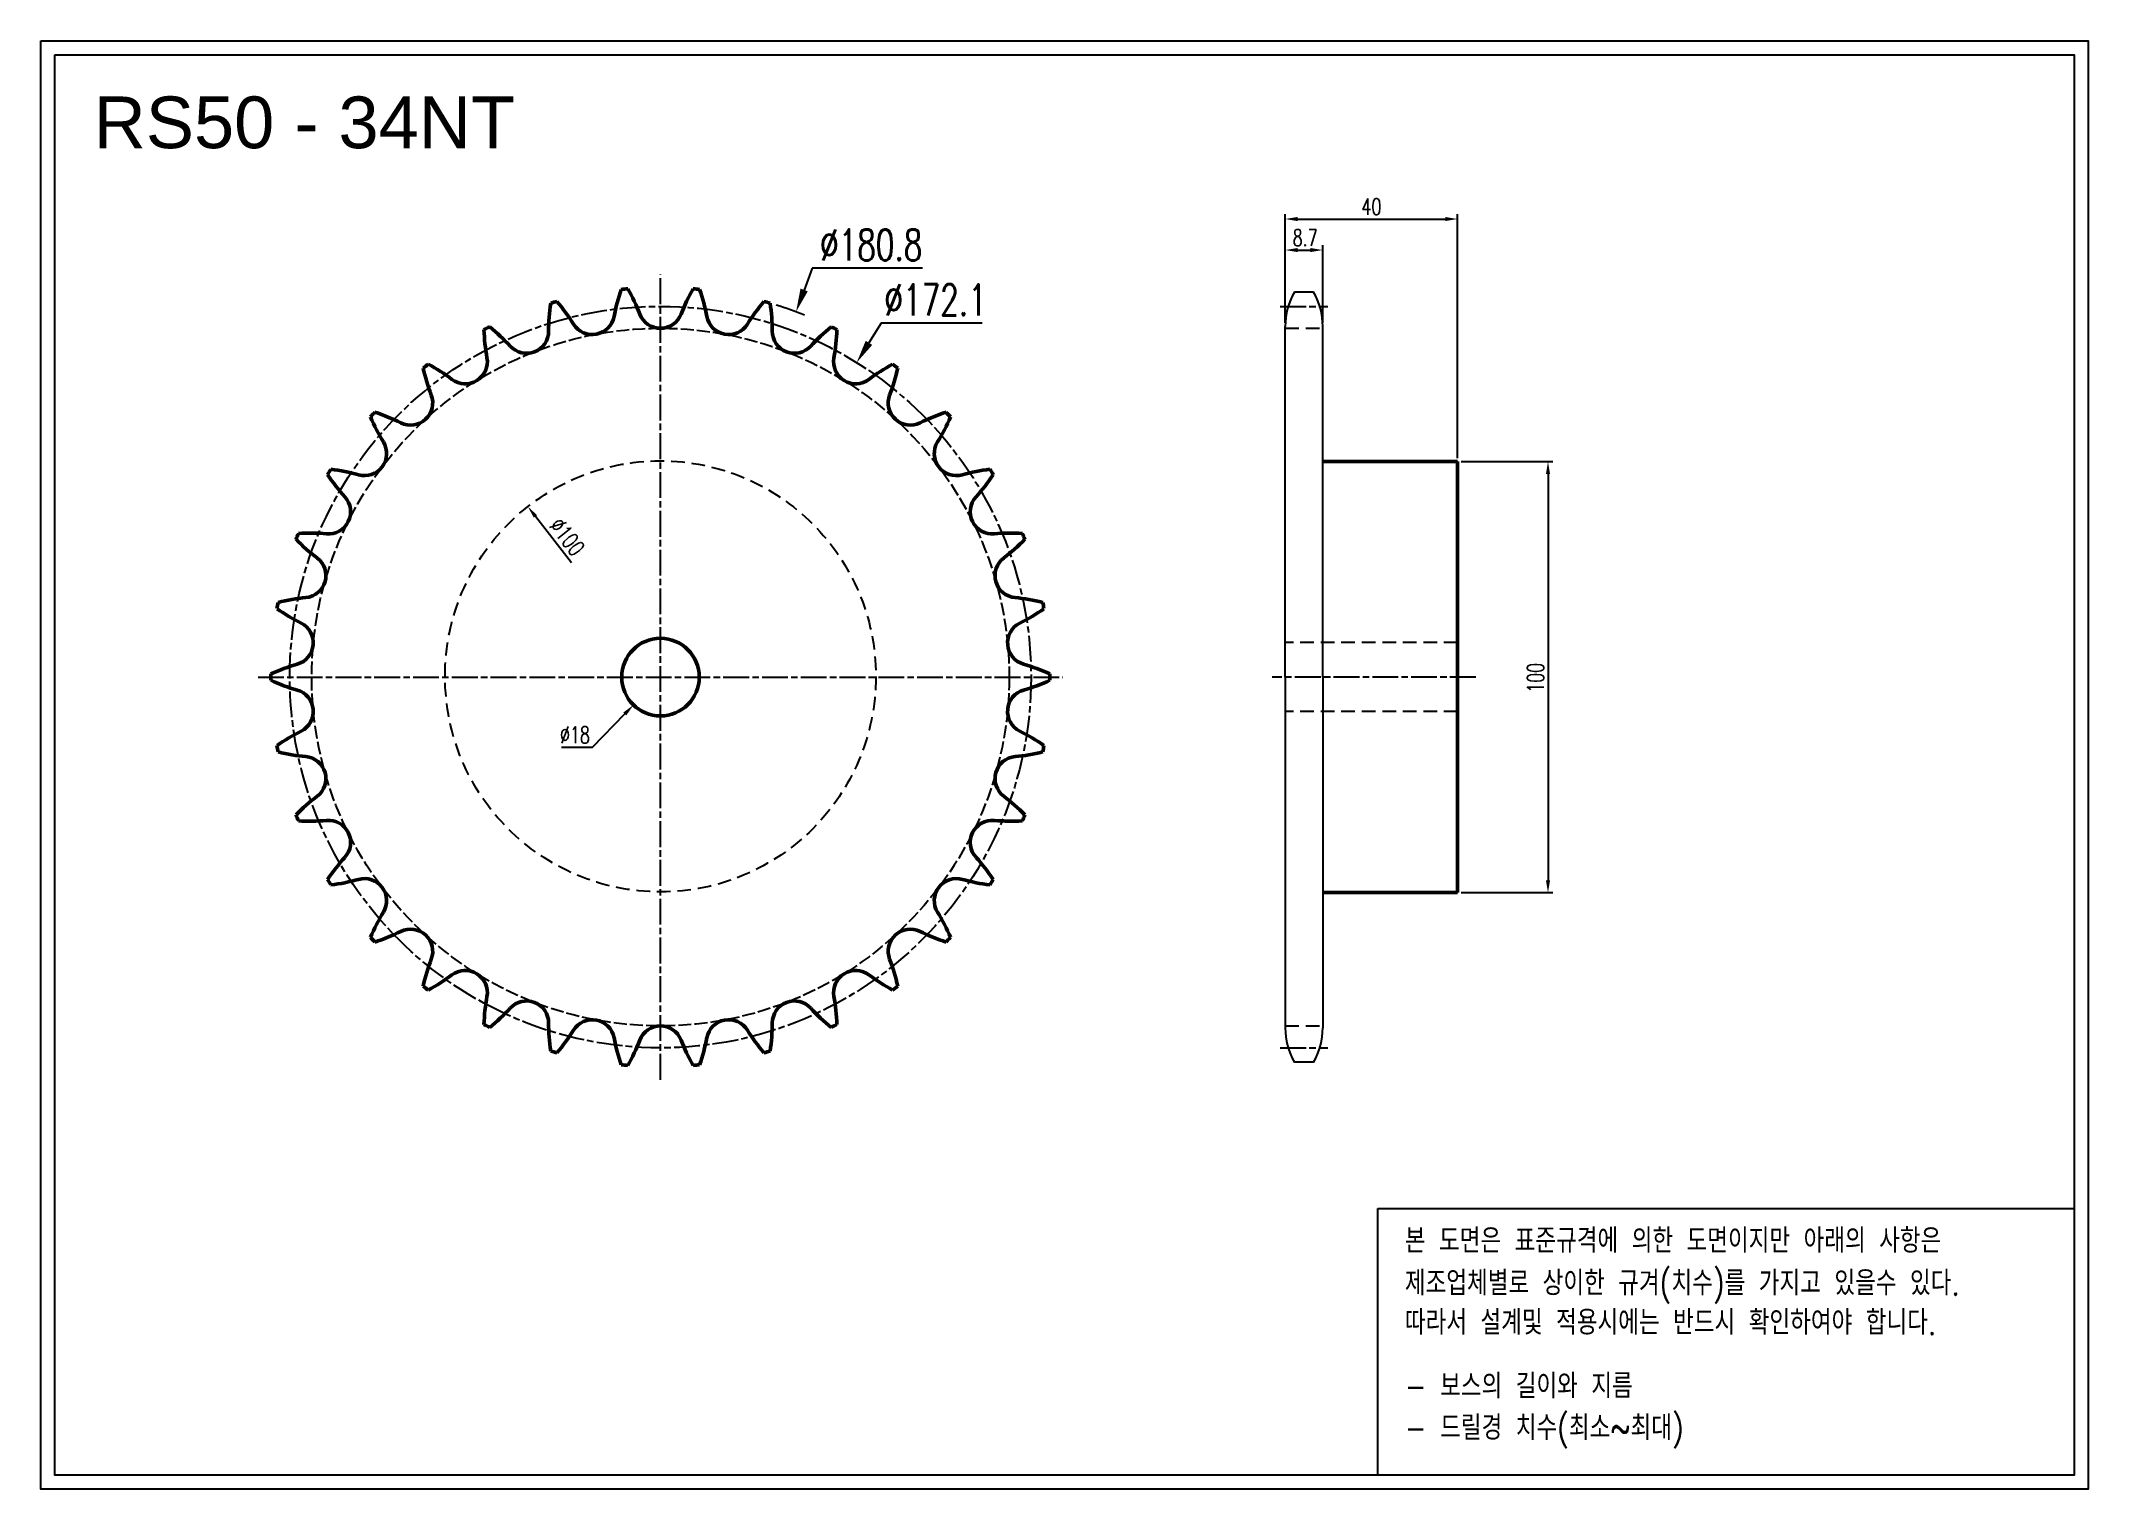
# Model space of a CAD drawing. Header units: millimetres. Extents: x 2631 to 3106, y 1098 to 1434.
import ezdxf

# ---------------------------------------------------------------- set-up
doc = ezdxf.new("R2010")
doc.units = ezdxf.units.MM
for name, pattern in [('AM_ISO02W050', [7.5, 6, -1.5]), ('AM_ISO02W050x2', [3.75, 3, -0.75]), ('AM_ISO08W050', [18, 12, -1.5, 3, -1.5]), ('AM_ISO08W050x2', [9, 6, -0.75, 1.5, -0.75]), ('HIDDEN', [9.525, 6.35, -3.175])]:
    doc.linetypes.add(name, pattern=pattern)
for name, color, linetype, lineweight in [('20', 7, 'Continuous', 50), ('21', 6, 'AM_ISO02W050', 25), ('22', 30, 'AM_ISO08W050', 25), ('VIS', 7, 'Continuous', 50)]:
    doc.layers.add(name, color=color, linetype=linetype, lineweight=lineweight)
doc.layers.add('HL', color=2, linetype='HIDDEN')
doc.layers.add('S-DIM', color=7, linetype='Continuous')
doc.styles.add('HAN', font='ROMANS.shx', dxfattribs={"width": 0.7, "bigfont": 'whgtxt.shx'})
doc.styles.add('HSG', font='SIMPLEX.shx', dxfattribs={"width": 0.7, "bigfont": 'HSG.shx'})
doc.styles.get("Standard").update_dxf_attribs({"font": 'arial.ttf'})
doc.dimstyles.new('APP16', dxfattribs={"dimscale": 3, "dimtxt": 2.4, "dimasz": 1.8, "dimexe": 0.7, "dimexo": 0.5, "dimgap": 0.6, "dimtad": 1, "dimtoh": 1, "dimdec": 1, "dimrnd": 0.01, "dimzin": 9, "dimdsep": 46, "dimtxsty": 'HSG', "dimcen": 0, "dimclrd": 1, "dimclre": 1, "dimclrt": 256, "dimazin": 2, "dimtp": 1, "dimtm": 1, "dimtfac": 0.5, "dimtdec": 1, "dimtofl": 0, "dimtmove": 0, "dimatfit": 3, "dimfxl": 0, "dimtvp": 1, "dimtolj": 2, "dimlwd": -1, "dimlwe": -1, "dimarcsym": 0})
doc.dimstyles.new('APP4', dxfattribs={"dimscale": 1.6, "dimtxt": 2.4, "dimasz": 1.8, "dimexe": 0.7, "dimexo": 0.5, "dimgap": 0.6, "dimtad": 1, "dimtoh": 1, "dimdec": 1, "dimrnd": 0.01, "dimzin": 9, "dimdsep": 46, "dimtxsty": 'HSG', "dimcen": 0, "dimclrd": 1, "dimclre": 1, "dimclrt": 256, "dimazin": 2, "dimtp": 1, "dimtm": 1, "dimtfac": 0.5, "dimtdec": 1, "dimtofl": 0, "dimtmove": 0, "dimatfit": 3, "dimfxl": 0, "dimtvp": 1, "dimtolj": 2, "dimlwd": -1, "dimlwe": -1, "dimarcsym": 0})

# ---------------------------------------------------------------- blocks, each defined once
blk = doc.blocks.new('*D1')
at = {"layer": 'Defpoints', "color": 0, "transparency": 16777216}
for p in [(2805.99, 1370.86), (2743.04, 1201.33)]:
    blk.add_point(p, dxfattribs=at)
at = {"layer": 'S-DIM', "color": 1, "transparency": 16777216}
for p, q in [((2809.75, 1380.99), (2807.87, 1375.92)), ((2835.31, 1380.99), (2809.75, 1380.99))]:
    blk.add_line(p, q, dxfattribs=at)
blk.add_arc((2774.51, 1286.1), 90.42, 68.2983, 72.6948, dxfattribs=at)
blk.add_solid([(2807.02, 1376.24), (2808.71, 1375.61), (2805.99, 1370.86)], dxfattribs=at)
at = {"layer": 'S-DIM', "transparency": 16777216, "insert": (2823.43, 1386.39), "char_height": 7.2, "attachment_point": 5, "style": 'HSG'}
blk.add_mtext('\\A2;∅180.8', dxfattribs=at)
blk = doc.blocks.new('*D2')
at = {"layer": 'Defpoints', "color": 0, "transparency": 16777216}
for p in [(2820.06, 1359.08), (2728.97, 1213.12)]:
    blk.add_point(p, dxfattribs=at)
at = {"layer": 'S-DIM', "color": 1, "transparency": 16777216}
for p, q in [((2825.77, 1368.24), (2822.92, 1363.66)), ((2849.17, 1368.24), (2825.77, 1368.24))]:
    blk.add_line(p, q, dxfattribs=at)
blk.add_solid([(2822.15, 1364.13), (2823.68, 1363.18), (2820.06, 1359.08)], dxfattribs=at)
at = {"layer": 'S-DIM', "transparency": 16777216, "insert": (2838.37, 1373.64), "char_height": 7.2, "attachment_point": 5, "style": 'HSG'}
blk.add_mtext('\\A2;∅172.1', dxfattribs=at)
blk = doc.blocks.new('*D3')
at = {"layer": 'Defpoints', "color": 0, "transparency": 16777216}
for p in [(2780.77, 1292.56), (2768.25, 1279.63)]:
    blk.add_point(p, dxfattribs=at)
at = {"layer": 'S-DIM', "color": 1, "transparency": 16777216}
for p, q in [((2758.76, 1269.82), (2766.25, 1277.56)), ((2751.52, 1269.82), (2758.76, 1269.82))]:
    blk.add_line(p, q, dxfattribs=at)
blk.add_solid([(2765.9, 1277.89), (2766.59, 1277.23), (2768.25, 1279.63)], dxfattribs=at)
at = {"layer": 'S-DIM', "transparency": 16777216, "insert": (2754.66, 1272.7), "char_height": 3.84, "attachment_point": 5, "style": 'HSG'}
blk.add_mtext('\\A2;∅18', dxfattribs=at)
blk = doc.blocks.new('*D4')
at = {"layer": 'Defpoints', "color": 0, "transparency": 16777216}
for p in [(2743.72, 1325.66), (2805.3, 1246.87)]:
    blk.add_point(p, dxfattribs=at)
at = {"layer": 'S-DIM', "color": 1, "transparency": 16777216}
blk.add_line((2753.89, 1312.65), (2745.49, 1323.39), dxfattribs=at)
blk.add_solid([(2745.87, 1323.69), (2745.12, 1323.1), (2743.72, 1325.66)], dxfattribs=at)
at = {"layer": 'S-DIM', "transparency": 16777216, "insert": (2752.85, 1318.66), "char_height": 3.84, "attachment_point": 5, "rotation": 308.0109, "style": 'HSG'}
blk.add_mtext('\\A2;∅100', dxfattribs=at)
blk = doc.blocks.new('*D5')
at = {"layer": 'Defpoints', "color": 0, "transparency": 16777216}
for p in [(2928.25, 1385.19), (2919.55, 1367.49), (2928.25, 1367.49)]:
    blk.add_point(p, dxfattribs=at)
at = {"layer": 'S-DIM', "color": 1, "transparency": 16777216}
for p, q in [((2919.55, 1368.29), (2919.55, 1386.31)), ((2922.43, 1385.19), (2925.37, 1385.19)), ((2928.25, 1368.29), (2928.25, 1386.31))]:
    blk.add_line(p, q, dxfattribs=at)
for points in [[(2922.43, 1385.67), (2922.43, 1384.71), (2919.55, 1385.19)], [(2925.37, 1385.67), (2925.37, 1384.71), (2928.25, 1385.19)]]:
    blk.add_solid(points, dxfattribs=at)
at = {"layer": 'S-DIM', "transparency": 16777216, "insert": (2924.16, 1388.07), "char_height": 3.84, "attachment_point": 5, "style": 'HSG'}
blk.add_mtext('\\A2;8.7', dxfattribs=at)
blk = doc.blocks.new('*D6')
at = {"layer": 'Defpoints', "color": 0, "transparency": 16777216}
for p in [(2959.55, 1392.39), (2919.55, 1367.49), (2959.55, 1336.1)]:
    blk.add_point(p, dxfattribs=at)
at = {"layer": 'S-DIM', "color": 1, "transparency": 16777216}
for p, q in [((2919.55, 1368.29), (2919.55, 1393.51)), ((2922.43, 1392.39), (2956.67, 1392.39)), ((2959.55, 1336.9), (2959.55, 1393.51))]:
    blk.add_line(p, q, dxfattribs=at)
for points in [[(2922.43, 1392.87), (2922.43, 1391.91), (2919.55, 1392.39)], [(2956.67, 1392.87), (2956.67, 1391.91), (2959.55, 1392.39)]]:
    blk.add_solid(points, dxfattribs=at)
at = {"layer": 'S-DIM', "transparency": 16777216, "insert": (2939.55, 1395.27), "char_height": 3.84, "attachment_point": 5, "style": 'HSG'}
blk.add_mtext('\\A2;40', dxfattribs=at)
blk = doc.blocks.new('*D7')
at = {"layer": 'Defpoints', "color": 0, "transparency": 16777216}
for p in [(2959.55, 1336.1), (2959.55, 1236.1), (2980.54, 1236.1)]:
    blk.add_point(p, dxfattribs=at)
at = {"layer": 'S-DIM', "color": 1, "transparency": 16777216}
for p, q in [((2960.35, 1336.1), (2981.66, 1336.1)), ((2980.54, 1333.22), (2980.54, 1238.98)), ((2960.35, 1236.1), (2981.66, 1236.1))]:
    blk.add_line(p, q, dxfattribs=at)
for points in [[(2980.06, 1333.22), (2981.02, 1333.22), (2980.54, 1336.1)], [(2980.06, 1238.98), (2981.02, 1238.98), (2980.54, 1236.1)]]:
    blk.add_solid(points, dxfattribs=at)
at = {"layer": 'S-DIM', "transparency": 16777216, "insert": (2977.66, 1285.93), "char_height": 3.84, "attachment_point": 5, "rotation": 90, "style": 'HSG'}
blk.add_mtext('\\A2;100', dxfattribs=at)

msp = doc.modelspace()

# ---------------------------------------------------------------- linework, layer by layer
for p, q in [((2926.12, 1375.43), (2921.68, 1375.43)), ((2919.55, 1286.1), (2919.55, 1367.49)), ((2928.25, 1286.1), (2928.25, 1367.49)), ((2919.55, 1286.1), (2919.55, 1204.7)), ((2928.25, 1286.1), (2928.25, 1204.7)), ((2926.12, 1196.76), (2921.68, 1196.76))]:
    msp.add_line(p, q)
for points in [[(2630.7, 1433.71), (3105.9, 1433.71), (3105.9, 1097.71), (2630.7, 1097.71)], [(2633.9, 1430.51), (3102.7, 1430.51), (3102.7, 1100.91), (2633.9, 1100.91)]]:
    msp.add_lwpolyline(points, close=True)
at = {"color": 6}
msp.add_lwpolyline([(2941.06, 1162.83), (3102.7, 1162.83), (3102.7, 1100.91), (2941.06, 1100.91)], close=True, dxfattribs=at)
for centre, start, end in [((2935.42, 1367.49), 150, 180), ((2912.38, 1367.49), 0, 30), ((2935.42, 1204.7), 180, 210), ((2912.38, 1204.7), 330, 0)]:
    msp.add_arc(centre, 15.87, start, end)
at = {"layer": '20'}
for centre, radius, start, end in [((2806.86, 1361.58), 43.89, 160.7311, 169.2647), ((2774.51, 1286.1), 90.42, 94.8218, 95.7664), ((2728.85, 1354.35), 43.89, 21.3235, 29.8572), ((2820.18, 1354.35), 43.89, 150.1428, 158.6765), ((2774.51, 1286.1), 90.42, 84.2336, 85.1782), ((2742.16, 1361.58), 43.89, 10.7353, 19.2689), ((2792.44, 1366.23), 43.89, 171.3193, 179.8529), ((2774.51, 1286.1), 90.42, 105.41, 106.3547), ((2717.08, 1344.79), 43.89, 31.9118, 40.4454), ((2758.69, 1370.71), 5.13, 211.9118, 349.2647), ((2774.51, 1372.17), 5.13, 201.3235, 338.6765), ((2790.33, 1370.71), 5.13, 190.7353, 328.0882), ((2831.94, 1344.79), 43.89, 139.5546, 148.0882), ((2774.51, 1286.1), 90.42, 73.6453, 74.59), ((2756.58, 1366.23), 43.89, 0.1471, 8.6807), ((2774.51, 1286.1), 90.42, 115.9983, 116.9429), ((2777.41, 1368.16), 43.89, 181.9075, 190.4412), ((2707.27, 1333.24), 43.89, 42.5, 51.0336), ((2743.42, 1366.36), 5.13, 222.5, 359.8529), ((2805.61, 1366.36), 5.13, 180.1471, 317.5), ((2841.75, 1333.24), 43.89, 128.9664, 137.5), ((2774.51, 1286.1), 90.42, 63.0571, 64.0017), ((2771.61, 1368.16), 43.89, 349.5588, 358.0925), ((2729.2, 1359.28), 5.13, 233.0882, 10.4412), ((2819.83, 1359.28), 5.13, 169.5588, 306.9118), ((2774.51, 1286.1), 90.42, 126.5865, 127.5311), ((2762.28, 1367.3), 43.89, 192.4958, 201.0294), ((2699.76, 1320.08), 43.89, 53.0882, 61.6219), ((2849.27, 1320.08), 43.89, 118.3781, 126.9118), ((2786.74, 1367.3), 43.89, 338.9706, 347.5042), ((2774.51, 1286.1), 90.42, 52.4689, 53.4135), ((2716.52, 1349.71), 5.13, 243.6765, 21.0294), ((2832.5, 1349.71), 5.13, 158.9706, 296.3235), ((2774.51, 1286.1), 90.42, 137.1747, 138.1194), ((2747.57, 1363.67), 43.89, 203.084, 211.6176), ((2694.78, 1305.77), 43.89, 63.6765, 72.2101), ((2854.24, 1305.77), 43.89, 107.7899, 116.3235), ((2801.46, 1363.67), 43.89, 328.3824, 336.916), ((2774.51, 1286.1), 90.42, 41.8806, 42.8253), ((2705.82, 1337.97), 5.13, 254.2647, 31.6176), ((2843.2, 1337.97), 5.13, 148.3824, 285.7353), ((2774.51, 1286.1), 90.42, 147.763, 148.7076), ((2733.77, 1357.4), 43.89, 213.6722, 222.2059), ((2692.53, 1290.78), 43.89, 74.2647, 82.7983), ((2856.5, 1290.78), 43.89, 97.2017, 105.7353), ((2815.25, 1357.4), 43.89, 317.7941, 326.3278), ((2774.51, 1286.1), 90.42, 31.2924, 32.237), ((2697.46, 1324.46), 5.13, 264.8529, 42.2059), ((2851.56, 1324.46), 5.13, 137.7941, 275.1471), ((2774.51, 1286.1), 90.42, 158.3512, 159.2959), ((2721.36, 1348.7), 43.89, 224.2605, 232.7941), ((2693.06, 1275.64), 43.89, 84.8529, 93.3866), ((2855.96, 1275.64), 43.89, 86.6134, 95.1471), ((2827.66, 1348.7), 43.89, 307.2059, 315.7395), ((2774.51, 1286.1), 90.42, 20.7041, 21.6488), ((2691.72, 1309.65), 5.13, 275.4412, 52.7941), ((2857.3, 1309.65), 5.13, 127.2059, 264.5588), ((2774.51, 1286.1), 90.42, 168.9394, 169.8841), ((2696.37, 1260.85), 43.89, 95.4412, 103.9748), ((2852.65, 1260.85), 43.89, 76.0252, 84.5588), ((2774.51, 1286.1), 90.42, 10.1159, 11.0606), ((2710.77, 1337.86), 43.89, 234.8487, 243.3824), ((2688.8, 1294.04), 5.13, 286.0294, 63.3824), ((2860.22, 1294.04), 5.13, 116.6176, 253.9706), ((2838.26, 1337.86), 43.89, 296.6176, 305.1513), ((2702.34, 1246.92), 43.89, 106.0294, 114.5631), ((2846.68, 1246.92), 43.89, 65.4369, 73.9706), ((2774.51, 1286.1), 90.42, 179.5277, 180.4723), ((2702.34, 1325.27), 43.89, 245.4369, 253.9706), ((2688.8, 1278.15), 5.13, 296.6176, 73.9706), ((2860.22, 1278.15), 5.13, 106.0294, 243.3824), ((2846.68, 1325.27), 43.89, 286.0294, 294.5631), ((2774.51, 1286.1), 90.42, 359.5277, 0.4723), ((2710.77, 1234.33), 43.89, 116.6176, 125.1513), ((2838.26, 1234.33), 43.89, 54.8487, 63.3824), ((2774.51, 1286.1), 90.42, 190.1159, 191.0606), ((2774.51, 1286.1), 90.42, 348.9394, 349.8841), ((2696.37, 1311.34), 43.89, 256.0252, 264.5588), ((2691.72, 1262.54), 5.13, 307.2059, 84.5588), ((2857.3, 1262.54), 5.13, 95.4412, 232.7941), ((2852.65, 1311.34), 43.89, 275.4412, 283.9748), ((2721.36, 1223.5), 43.89, 127.2059, 135.7395), ((2827.66, 1223.5), 43.89, 44.2605, 52.7941), ((2774.51, 1286.1), 90.42, 200.7041, 201.6488), ((2693.06, 1296.55), 43.89, 266.6134, 275.1471), ((2697.46, 1247.73), 5.13, 317.7941, 95.1471), ((2851.56, 1247.73), 5.13, 84.8529, 222.2059), ((2855.96, 1296.55), 43.89, 264.8529, 273.3866), ((2774.51, 1286.1), 90.42, 338.3512, 339.2959), ((2733.77, 1214.79), 43.89, 137.7941, 146.3278), ((2815.25, 1214.79), 43.89, 33.6722, 42.2059), ((2774.51, 1286.1), 90.42, 211.2924, 212.237), ((2692.53, 1281.41), 43.89, 277.2017, 285.7353), ((2705.82, 1234.22), 5.13, 328.3824, 105.7353), ((2843.2, 1234.22), 5.13, 74.2647, 211.6176), ((2856.5, 1281.41), 43.89, 254.2647, 262.7983), ((2774.51, 1286.1), 90.42, 327.763, 328.7076), ((2747.57, 1208.52), 43.89, 148.3824, 156.916), ((2801.46, 1208.52), 43.89, 23.084, 31.6176), ((2694.78, 1266.42), 43.89, 287.7899, 296.3235), ((2716.52, 1222.48), 5.13, 338.9706, 116.3235), ((2832.5, 1222.48), 5.13, 63.6765, 201.0294), ((2854.24, 1266.42), 43.89, 243.6765, 252.2101), ((2774.51, 1286.1), 90.42, 221.8806, 222.8253), ((2774.51, 1286.1), 90.42, 317.1747, 318.1194), ((2762.28, 1204.89), 43.89, 158.9706, 167.5042), ((2699.76, 1252.11), 43.89, 298.3781, 306.9118), ((2729.2, 1212.91), 5.13, 349.5588, 126.9118), ((2819.83, 1212.91), 5.13, 53.0882, 190.4412), ((2849.27, 1252.11), 43.89, 233.0882, 241.6219), ((2786.74, 1204.89), 43.89, 12.4958, 21.0294), ((2774.51, 1286.1), 90.42, 232.4689, 233.4135), ((2777.41, 1204.03), 43.89, 169.5588, 178.0925), ((2771.61, 1204.03), 43.89, 1.9075, 10.4412), ((2774.51, 1286.1), 90.42, 306.5865, 307.5311), ((2707.27, 1238.95), 43.89, 308.9664, 317.5), ((2743.42, 1205.83), 5.13, 0.1471, 137.5), ((2805.61, 1205.83), 5.13, 42.5, 179.8529), ((2841.75, 1238.95), 43.89, 222.5, 231.0336), ((2774.51, 1286.1), 90.42, 243.0571, 244.0017), ((2792.44, 1205.96), 43.89, 180.1471, 188.6807), ((2717.08, 1227.4), 43.89, 319.5546, 328.0882), ((2758.69, 1201.48), 5.13, 10.7353, 148.0882), ((2806.86, 1210.62), 43.89, 190.7353, 199.2689), ((2774.51, 1200.02), 5.13, 21.3235, 158.6765), ((2742.16, 1210.62), 43.89, 340.7311, 349.2647), ((2790.33, 1201.48), 5.13, 31.9118, 169.2647), ((2831.94, 1227.4), 43.89, 211.9118, 220.4454), ((2756.58, 1205.96), 43.89, 351.3193, 359.8529), ((2774.51, 1286.1), 90.42, 295.9983, 296.9429), ((2774.51, 1286.1), 90.42, 253.6453, 254.59), ((2728.85, 1217.84), 43.89, 330.1428, 338.6765), ((2820.18, 1217.84), 43.89, 201.3235, 209.8572), ((2774.51, 1286.1), 90.42, 285.41, 286.3547), ((2774.51, 1286.1), 90.42, 264.2336, 265.1782), ((2774.51, 1286.1), 90.42, 274.8218, 275.7664)]:
    msp.add_arc(centre, radius, start, end, dxfattribs=at)
at = {"layer": '21', "linetype": 'AM_ISO02W050x2'}
msp.add_circle((2774.51, 1286.1), 80.95, dxfattribs=at)
at = {"layer": '22', "linetype": 'AM_ISO08W050x2'}
for p, q in [((2774.51, 1192.67), (2774.51, 1379.52)), ((2918.37, 1372.12), (2929.43, 1372.12)), ((2681.09, 1286.1), (2867.93, 1286.1)), ((2963.77, 1286.1), (2916.52, 1286.1)), ((2918.37, 1200.07), (2929.43, 1200.07))]:
    msp.add_line(p, q, dxfattribs=at)
msp.add_circle((2774.51, 1286.1), 86.03, dxfattribs=at)
at = {"layer": 'HL', "ltscale": 0.5}
for p, q in [((2919.55, 1367.04), (2928.25, 1367.04)), ((2959.55, 1294.1), (2919.55, 1294.1)), ((2959.55, 1278.1), (2919.55, 1278.1)), ((2919.55, 1205.15), (2928.25, 1205.15))]:
    msp.add_line(p, q, dxfattribs=at)
msp.add_circle((2774.51, 1286.27), 50, dxfattribs=at)
at = {"layer": 'VIS'}
for p, q in [((2959.55, 1336.1), (2928.25, 1336.1)), ((2959.55, 1336.1), (2959.55, 1236.1)), ((2959.55, 1236.1), (2928.25, 1236.1))]:
    msp.add_line(p, q, dxfattribs=at)
msp.add_circle((2774.51, 1286.1), 9, dxfattribs=at)

# ---------------------------------------------------------------- texts
msp.add_text('RS50 - 34NT', height=12).set_placement((2642.94, 1408.82))
at = {"color": 6, "style": 'HAN', "width": 0.8}
for s, p in [('본 도면은 표준규격에 의한 도면이지만 아래의 사항은', (2947.31, 1152.51)), ('제조업체별로 상이한 규겨(치수)를 가지고 있을수 있다.', (2947.31, 1142.66)), ('따라서 설계및 적용시에는 반드시 확인하여야 합니다.', (2947.31, 1133.51)), ('- 보스의 길이와 지름', (2947.31, 1118.78)), ('- 드릴경 치수(최소~최대)', (2947.31, 1109.1))]:
    msp.add_text(s, height=5.6833, dxfattribs=at).set_placement(p)

# ---------------------------------------------------------------- dimensions: what is measured, and where the dimension line sits
at = {"layer": 'S-DIM', "color": 3}
dim = msp.add_linear_dim(base=(2959.55, 1392.39), p1=(2919.55, 1367.49), p2=(2959.55, 1336.1), dimstyle='APP4', dxfattribs=at)
dim.commit()
dim.dimension.update_dxf_attribs({"geometry": '*D6', "text_midpoint": (2939.55, 1395.27)})
for p1, p2, picture, middle in [((2743.04, 1201.33), (2805.99, 1370.86), '*D1', (2823.43, 1386.39)), ((2728.97, 1213.12), (2820.06, 1359.08), '*D2', (2838.37, 1373.64))]:
    dim = msp.add_diameter_dim_2p(p1=p1, p2=p2, dimstyle='APP16', dxfattribs=at)
    dim.commit()
    dim.dimension.update_dxf_attribs({"geometry": picture, "text_midpoint": middle})
dim = msp.add_linear_dim(base=(2928.25, 1385.19), p1=(2919.55, 1367.49), p2=(2928.25, 1367.49), dimstyle='APP4', dxfattribs=at)
dim.commit()
dim.dimension.update_dxf_attribs({"geometry": '*D5', "text_midpoint": (2924.16, 1385.19), "dimtype": 128})
dim = msp.add_linear_dim(base=(2980.54, 1236.1), p1=(2959.55, 1336.1), p2=(2959.55, 1236.1), angle=90, dimstyle='APP4', dxfattribs=at)
dim.commit()
dim.dimension.update_dxf_attribs({"geometry": '*D7', "text_midpoint": (2980.54, 1285.93), "dimtype": 128})
for p1, p2, picture, middle in [((2805.3, 1246.87), (2743.72, 1325.66), '*D4', (2750.58, 1316.89)), ((2780.77, 1292.56), (2768.25, 1279.63), '*D3', (2754.66, 1269.82))]:
    dim = msp.add_diameter_dim_2p(p1=p1, p2=p2, dimstyle='APP4', dxfattribs=at)
    dim.commit()
    dim.dimension.update_dxf_attribs({"geometry": picture, "text_midpoint": middle, "dimtype": 131})

doc.saveas('drawing.dxf')
